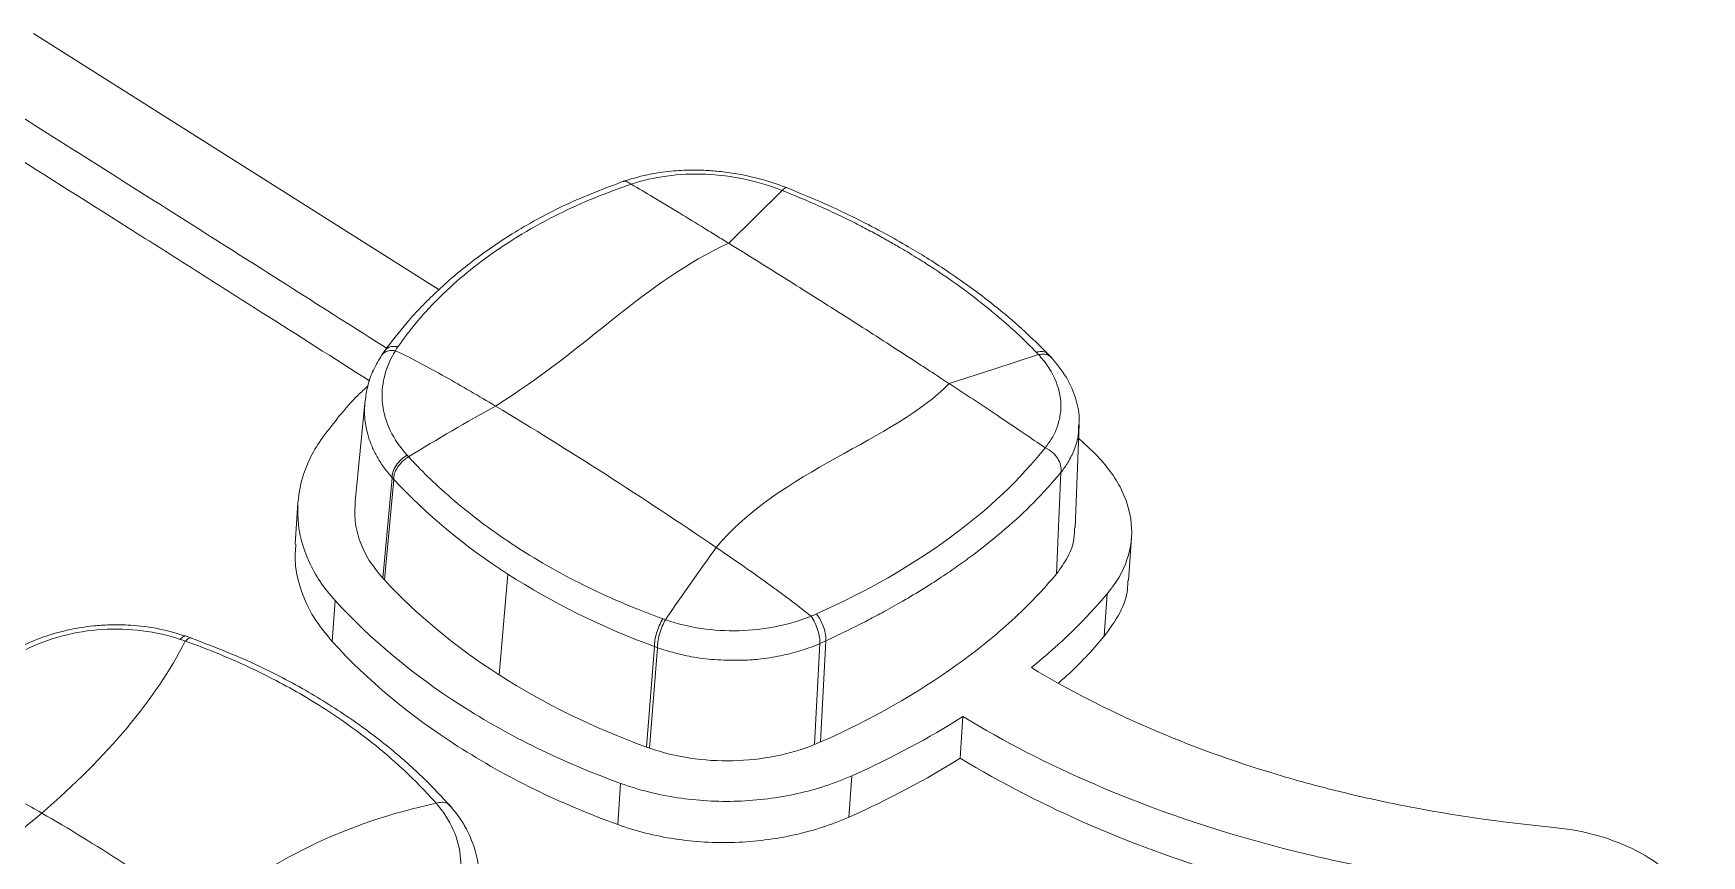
# Model space of a CAD drawing. Header units: inches. Extents: x 1631 to 3663, y 1126 to 1454.
# Drawn here: x 3493.46 to 3500.29, y 1151.22 to 1154.58 of the extents above; entities that cross this region are included whole.
import ezdxf

# ---------------------------------------------------------------- set-up
doc = ezdxf.new("R2010")
doc.units = ezdxf.units.IN
doc.header["$LTSCALE"] = 15

msp = doc.modelspace()

# ---------------------------------------------------------------- linework, layer by layer
at = {"color": 7, "linetype": 'Continuous', "lineweight": 15}
for p, q in [((3493.4622, 1154.5849), (3495.1227, 1153.5352)), ((3496.5273, 1153.9417), (3496.3087, 1153.7254)), ((3494.9009, 1153.2861), (3494.8876, 1153.2666)), ((3497.6299, 1153.2573), (3497.6179, 1153.2701)), ((3494.8202, 1153.0831), (3494.7794, 1152.6682)), ((3497.7265, 1152.56), (3497.7432, 1152.9834)), ((3497.741, 1152.9277), (3497.8017, 1152.8708)), ((3497.668, 1152.7866), (3497.6506, 1152.3721)), ((3494.8931, 1152.3537), (3494.9311, 1152.7657)), ((3494.9374, 1152.7589), (3494.8994, 1152.3469)), ((3494.5453, 1152.6626), (3494.5337, 1152.4937)), ((3497.9452, 1152.3446), (3497.9573, 1152.521)), ((3495.4049, 1152.3706), (3495.369, 1151.9582)), ((3497.846, 1152.1167), (3497.858, 1152.2905)), ((3494.6858, 1152.0943), (3494.6974, 1152.2629)), ((3494.1096, 1152.1089), (3494.0884, 1152.1164)), ((3496.6597, 1151.6731), (3496.6815, 1152.0864)), ((3496.7063, 1152.0974), (3496.6847, 1151.6837)), ((3495.9721, 1151.6627), (3496.0054, 1152.0741)), ((3496.0176, 1152.0696), (3495.9846, 1151.6582)), ((3497.2558, 1151.6176), (3497.2675, 1151.7876)), ((3496.8006, 1151.376), (3496.8123, 1151.5451)), ((3495.8545, 1151.3455), (3495.8661, 1151.514))]:
    msp.add_line(p, q, dxfattribs=at)
at = {"color": 7, "linetype": 'Continuous', "lineweight": 15, "flags": 128}
msp.add_lwpolyline([(3497.2103, 1153.1513), (3497.3936, 1153.2103), (3497.5769, 1153.2694)], dxfattribs=at)
at = {"color": 7, "linetype": 'Continuous', "lineweight": 15}
for points, knots in [([(3494.9087, 1153.2954), (3494.6512, 1153.459), (3494.1193, 1153.7972), (3493.5875, 1154.1331), (3493.3131, 1154.3064)], [0, 0, 0, 0, 0.4839249, 1, 1, 1, 1]), ([(3494.8387, 1153.1621), (3494.6922, 1153.2552), (3494.4542, 1153.4065), (3494.1247, 1153.6153), (3493.7587, 1153.847), (3493.4843, 1154.0202), (3493.3014, 1154.1357)], [0, 0, 0, 0, 0.285824, 0.464367, 0.642909, 1, 1, 1, 1]), ([(3496.5521, 1153.9505), (3496.5189, 1153.9627), (3496.4574, 1153.9853), (3496.3664, 1154.0064), (3496.2899, 1154.0182), (3496.2213, 1154.0242), (3496.1502, 1154.026), (3496.0668, 1154.0216), (3495.9692, 1154.0076), (3495.9052, 1153.9876), (3495.8707, 1153.9769)], [0, 0, 0, 0, 0.152307, 0.282132, 0.38953, 0.475343, 0.569907, 0.688761, 0.832067, 1, 1, 1, 1]), ([(3495.9094, 1153.9674), (3495.9995, 1153.9981), (3496.1051, 1154.0124), (3496.321, 1154.0034), (3496.431, 1153.98), (3496.5273, 1153.9417)], [0, 0, 0, 0, 0.5, 0.5, 1, 1, 1, 1]), ([(3495.8821, 1153.981), (3495.8007, 1153.95), (3495.6436, 1153.89), (3495.4363, 1153.7769), (3495.2597, 1153.6564), (3495.1134, 1153.5314), (3494.993, 1153.4072), (3494.9276, 1153.321), (3494.8965, 1153.28)], [0, 0, 0, 0, 0.201117, 0.388516, 0.562143, 0.721948, 0.867904, 1, 1, 1, 1]), ([(3494.9549, 1153.3022), (3494.966, 1153.3177), (3494.9917, 1153.3536), (3495.0481, 1153.4237), (3495.1615, 1153.5458), (3495.3063, 1153.6638), (3495.4724, 1153.7712), (3495.6062, 1153.8439), (3495.7558, 1153.9121), (3495.8582, 1153.9491), (3495.9094, 1153.9675)], [0, 0, 0, 0, 0.051188, 0.118798, 0.240981, 0.493752, 0.600094, 0.740952, 0.870554, 1, 1, 1, 1]), ([(3495.9094, 1153.9674), (3495.9392, 1153.9498), (3496.0055, 1153.9107), (3496.105, 1153.8503), (3496.192, 1153.7974), (3496.2585, 1153.7562), (3496.2921, 1153.7356), (3496.3087, 1153.7254)], [0, 0, 0, 0, 0.224796, 0.498921, 0.74895, 0.876044, 1, 1, 1, 1]), ([(3496.5273, 1153.9417), (3496.5566, 1153.9298), (3496.6134, 1153.9069), (3496.6937, 1153.8714), (3496.7672, 1153.837), (3496.8338, 1153.804), (3496.894, 1153.7727), (3496.948, 1153.7432), (3496.9959, 1153.7159), (3497.0382, 1153.691), (3497.075, 1153.6685), (3497.1066, 1153.6486), (3497.133, 1153.6316), (3497.1546, 1153.6173), (3497.1715, 1153.6061), (3497.1837, 1153.5978), (3497.2319, 1153.5648), (3497.3147, 1153.5049), (3497.4154, 1153.4229), (3497.4994, 1153.3477), (3497.5445, 1153.3024), (3497.5671, 1153.2798)], [0, 0, 0, 0, 0.069745, 0.135074, 0.195972, 0.252428, 0.304436, 0.351992, 0.395103, 0.433771, 0.468, 0.497791, 0.523145, 0.544062, 0.560541, 0.572583, 0.580187, 0.703411, 0.826701, 0.913358, 1, 1, 1, 1]), ([(3497.6229, 1153.2649), (3497.5855, 1153.3021), (3497.5149, 1153.3722), (3497.403, 1153.4664), (3497.2992, 1153.5456), (3497.2057, 1153.6106), (3497.122, 1153.6646), (3497.039, 1153.7148), (3496.9449, 1153.768), (3496.8303, 1153.8275), (3496.6937, 1153.8924), (3496.592, 1153.934), (3496.538, 1153.9561)], [0, 0, 0, 0, 0.13562, 0.255821, 0.360557, 0.449847, 0.523734, 0.590789, 0.671425, 0.766534, 0.876089, 1, 1, 1, 1]), ([(3496.3087, 1153.7254), (3496.3816, 1153.6801), (3496.531, 1153.5872), (3496.7563, 1153.4452), (3496.9461, 1153.3235), (3497.0779, 1153.2377), (3497.1478, 1153.1924), (3497.1852, 1153.1674), (3497.2044, 1153.1551), (3497.2103, 1153.1513)], [0, 0, 0, 0, 0.243077, 0.498452, 0.748912, 0.874386, 0.937176, 0.980376, 1, 1, 1, 1]), ([(3494.889, 1153.2688), (3494.8768, 1153.2482), (3494.8523, 1153.207), (3494.8293, 1153.143), (3494.8232, 1153.0998), (3494.8202, 1153.0792)], [0, 0, 0, 0, 0.3422882, 0.6859919, 1, 1, 1, 1]), ([(3494.9917, 1152.8581), (3494.9345, 1152.9206), (3494.9, 1152.9933), (3494.8835, 1153.1418), (3494.9016, 1153.2172), (3494.944, 1153.2855)], [0, 0, 0, 0, 0.5, 0.5, 1, 1, 1, 1]), ([(3495.3541, 1153.0589), (3495.2856, 1153.1), (3495.2167, 1153.1404), (3495.0795, 1153.2173), (3495.0108, 1153.2547), (3494.944, 1153.2856)], [0, 0, 0, 0, 0.5, 0.5, 1, 1, 1, 1]), ([(3497.5769, 1153.2694), (3497.5833, 1153.2621), (3497.6075, 1153.2345), (3497.6482, 1153.1709), (3497.6707, 1153.0925), (3497.6671, 1153.0194), (3497.6524, 1152.9678), (3497.6313, 1152.9245), (3497.6127, 1152.8993), (3497.6041, 1152.8878)], [0, 0, 0, 0, 0.0597623, 0.2252271, 0.4965037, 0.648565, 0.7832185, 0.9003825, 1, 1, 1, 1]), ([(3497.7397, 1152.9657), (3497.7412, 1152.9772), (3497.7466, 1153.018), (3497.7314, 1153.0894), (3497.695, 1153.1782), (3497.6498, 1153.2329), (3497.6267, 1153.2608)], [0, 0, 0, 0, 0.111856, 0.395713, 0.692154, 1, 1, 1, 1]), ([(3494.6473, 1152.9311), (3494.6922, 1152.9906), (3494.7479, 1153.0643), (3494.8178, 1153.1288), (3494.8313, 1153.1413)], [0, 0, 0, 0, 0.80728, 1, 1, 1, 1]), ([(3497.2103, 1153.1513), (3497.2758, 1153.1082), (3497.3771, 1153.0414), (3497.5084, 1152.9533), (3497.5742, 1152.9082), (3497.6041, 1152.8878)], [0, 0, 0, 0, 0.49921, 0.772542, 1, 1, 1, 1]), ([(3494.9311, 1152.7657), (3494.9199, 1152.7789), (3494.8978, 1152.805), (3494.8714, 1152.8458), (3494.8494, 1152.8884), (3494.8338, 1152.9305), (3494.824, 1152.9695), (3494.819, 1153.0056), (3494.8166, 1153.0414), (3494.8194, 1153.0665), (3494.8207, 1153.0789)], [0, 0, 0, 0, 0.140689, 0.276975, 0.409792, 0.55652, 0.676121, 0.770993, 0.886042, 1, 1, 1, 1]), ([(3495.3541, 1153.0589), (3495.505, 1152.9683), (3495.8066, 1152.781), (3496.1074, 1152.582), (3496.2577, 1152.4796)], [0.2508415, 0.2508415, 0.2508415, 0.2508415, 0.4992407, 0.7476413, 0.7476413, 0.7476413, 0.7476413]), ([(3497.7411, 1152.9806), (3497.7411, 1152.968), (3497.7409, 1152.9337), (3497.725, 1152.8823), (3497.7003, 1152.8301), (3497.6781, 1152.8001), (3497.668, 1152.7866)], [0, 0, 0, 0, 0.185895, 0.504373, 0.775538, 1, 1, 1, 1]), ([(3494.6974, 1152.2629), (3494.6518, 1152.3128), (3494.6164, 1152.3659), (3494.5652, 1152.4777), (3494.5499, 1152.5365), (3494.5412, 1152.653), (3494.5478, 1152.7124), (3494.5821, 1152.8255), (3494.6094, 1152.8797), (3494.6473, 1152.9311)], [0, 0, 0, 0, 0.25, 0.25, 0.5, 0.5, 0.75, 0.75, 1, 1, 1, 1]), ([(3494.9311, 1152.7657), (3494.9302, 1152.7791), (3494.9353, 1152.7976), (3494.9584, 1152.8329), (3494.9756, 1152.8485), (3494.9917, 1152.8581)], [0, 0, 0, 0, 0.5, 0.5, 1, 1, 1, 1]), ([(3494.9979, 1152.8513), (3494.9794, 1152.8402), (3494.9631, 1152.8236), (3494.9479, 1152.8003), (3494.9439, 1152.7923), (3494.9382, 1152.7753), (3494.9369, 1152.7667), (3494.9374, 1152.7589)], [0, 0, 0, 0, 0.5, 0.5, 0.75, 0.75, 1, 1, 1, 1]), ([(3496.0389, 1152.1877), (3496.0377, 1152.1881), (3495.9982, 1152.2025), (3495.9128, 1152.2354), (3495.7803, 1152.293), (3495.6366, 1152.3644), (3495.4916, 1152.4475), (3495.3537, 1152.5385), (3495.2295, 1152.6326), (3495.1242, 1152.7236), (3495.0495, 1152.7964), (3495.0102, 1152.838), (3494.9979, 1152.8513)], [0.0560616, 0.0560616, 0.0560616, 0.0560616, 0.058475, 0.1417864, 0.2439521, 0.3590811, 0.4813789, 0.6051232, 0.7246355, 0.8341906, 0.9279614, 0.9719112, 0.9719112, 0.9719112, 0.9719112]), ([(3497.6042, 1152.8879), (3497.502, 1152.7605), (3497.3729, 1152.6369), (3497.0595, 1152.4063), (3496.8751, 1152.3006), (3496.668, 1152.2082)], [0, 0, 0, 0, 0.5, 0.5, 1, 1, 1, 1]), ([(3497.6041, 1152.8878), (3497.615, 1152.8831), (3497.6253, 1152.8763), (3497.6428, 1152.8609), (3497.6498, 1152.8526), (3497.6606, 1152.8354), (3497.6648, 1152.8261), (3497.6696, 1152.8061), (3497.67, 1152.7959), (3497.668, 1152.7866)], [0, 0, 0, 0, 0.25, 0.25, 0.5, 0.5, 0.75, 0.75, 1, 1, 1, 1]), ([(3497.8017, 1152.8708), (3497.8484, 1152.8243), (3497.8843, 1152.7766), (3497.9362, 1152.6785), (3497.9518, 1152.628), (3497.9613, 1152.5287), (3497.9553, 1152.4784), (3497.9223, 1152.3818), (3497.8956, 1152.3353), (3497.858, 1152.2905)], [0, 0, 0, 0, 0.25, 0.25, 0.5, 0.5, 0.75, 0.75, 1, 1, 1, 1]), ([(3497.668, 1152.7866), (3497.6327, 1152.7437), (3497.5956, 1152.7031), (3497.5191, 1152.6259), (3497.4804, 1152.59), (3497.4008, 1152.5213), (3497.3601, 1152.4884), (3497.2984, 1152.4417), (3497.2776, 1152.4265), (3497.2347, 1152.3959), (3497.2126, 1152.3806), (3497.1389, 1152.3312), (3497.077, 1152.2926), (3496.9938, 1152.2446), (3496.9678, 1152.2301), (3496.9216, 1152.2049), (3496.9008, 1152.1939), (3496.8026, 1152.1428), (3496.742, 1152.1149), (3496.7063, 1152.0974)], [0, 0, 0, 0, 0.125, 0.125, 0.25, 0.25, 0.375, 0.375, 0.4375, 0.4375, 0.5, 0.5, 0.625, 0.625, 0.6875, 0.6875, 0.75, 0.75, 1, 1, 1, 1]), ([(3494.78, 1152.6681), (3494.7786, 1152.6418), (3494.7756, 1152.5865), (3494.7966, 1152.5049), (3494.8342, 1152.4251), (3494.8733, 1152.3777), (3494.8931, 1152.3537)], [0, 0, 0, 0, 0.240758, 0.504852, 0.749218, 1, 1, 1, 1]), ([(3497.6506, 1152.3721), (3497.6671, 1152.3949), (3497.7005, 1152.4411), (3497.7236, 1152.5052), (3497.7238, 1152.5456), (3497.7239, 1152.5601)], [0, 0, 0, 0, 0.3845869, 0.7804568, 1, 1, 1, 1]), ([(3494.6858, 1152.0943), (3494.659, 1152.127), (3494.6045, 1152.1934), (3494.5556, 1152.3029), (3494.5306, 1152.4045), (3494.535, 1152.4677), (3494.5368, 1152.4935)], [0, 0, 0, 0, 0.268948, 0.545706, 0.81465, 1, 1, 1, 1]), ([(3496.2577, 1152.4796), (3496.2964, 1152.4531), (3496.3706, 1152.4024), (3496.4743, 1152.3283), (3496.565, 1152.2618), (3496.6202, 1152.2186), (3496.6456, 1152.1986)], [0, 0, 0, 0, 0.299067, 0.572138, 0.802941, 1, 1, 1, 1]), ([(3496.6848, 1151.6837), (3496.8931, 1151.7755), (3497.0813, 1151.8831), (3497.3257, 1152.059), (3497.4006, 1152.1199), (3497.5359, 1152.244), (3497.5967, 1152.3075), (3497.6506, 1152.3721)], [0, 0, 0, 0, 0.5, 0.5, 0.75, 0.75, 1, 1, 1, 1]), ([(3497.9419, 1152.3447), (3497.942, 1152.3329), (3497.9421, 1152.2879), (3497.9137, 1152.21), (3497.8688, 1152.1481), (3497.846, 1152.1167)], [0, 0, 0, 0, 0.148903, 0.568105, 1, 1, 1, 1]), ([(3495.8661, 1151.514), (3495.628, 1151.6004), (3495.41, 1151.7071), (3495.014, 1151.961), (3494.8425, 1152.1041), (3494.6974, 1152.2629)], [0, 0, 0, 0, 0.5, 0.5, 1, 1, 1, 1]), ([(3494.0924, 1152.115), (3494.0519, 1152.1273), (3493.9779, 1152.1498), (3493.8692, 1152.1627), (3493.7817, 1152.1643), (3493.7138, 1152.1599), (3493.6524, 1152.152), (3493.5832, 1152.1383), (3493.4977, 1152.1141), (3493.4396, 1152.0875), (3493.4083, 1152.0731)], [0, 0, 0, 0, 0.185308, 0.339144, 0.461567, 0.552614, 0.623758, 0.721089, 0.849538, 1, 1, 1, 1]), ([(3496.0054, 1152.0741), (3496.0047, 1152.0815), (3496.0052, 1152.0906), (3496.0081, 1152.1098), (3496.0103, 1152.1195), (3496.016, 1152.1388), (3496.0196, 1152.1488), (3496.0284, 1152.1691), (3496.0335, 1152.1791), (3496.0389, 1152.1877)], [0, 0, 0, 0, 0.25, 0.25, 0.5, 0.5, 0.75, 0.75, 1, 1, 1, 1]), ([(3496.0176, 1152.0696), (3496.0165, 1152.0823), (3496.0188, 1152.1028), (3496.0312, 1152.147), (3496.0408, 1152.169), (3496.0496, 1152.1839)], [0, 0, 0, 0, 0.5, 0.5, 1, 1, 1, 1]), ([(3496.6456, 1152.1986), (3496.5557, 1152.1623), (3496.4531, 1152.1417), (3496.2463, 1152.1365), (3496.1424, 1152.152), (3496.0496, 1152.1839)], [0, 0, 0, 0, 0.5, 0.5, 1, 1, 1, 1]), ([(3496.6456, 1152.1987), (3496.6574, 1152.1814), (3496.6676, 1152.1592), (3496.6797, 1152.1216), (3496.6832, 1152.1008), (3496.6815, 1152.0864)], [0, 0, 0, 0, 0.5, 0.5, 1, 1, 1, 1]), ([(3496.668, 1152.2082), (3496.6806, 1152.1913), (3496.6915, 1152.1693), (3496.7012, 1152.1413), (3496.7037, 1152.132), (3496.7068, 1152.1134), (3496.7072, 1152.1046), (3496.7063, 1152.0974)], [0, 0, 0, 0, 0.5, 0.5, 0.75, 0.75, 1, 1, 1, 1]), ([(3493.4323, 1152.0627), (3493.5256, 1152.1086), (3493.634, 1152.1371), (3493.8542, 1152.1514), (3493.9653, 1152.1371), (3494.0633, 1152.1038)], [0, 0, 0, 0, 0.5, 0.5, 1, 1, 1, 1]), ([(3494.084, 1152.0966), (3494.1046, 1152.0892), (3494.1666, 1152.0667), (3494.2878, 1152.0175), (3494.4626, 1151.9349), (3494.6823, 1151.8077), (3494.8846, 1151.6573), (3495.0278, 1151.5239), (3495.091, 1151.4547), (3495.1111, 1151.4326)], [0, 0, 0, 0, 0.049744, 0.149666, 0.299762, 0.499997, 0.75529, 0.921995, 1, 1, 1, 1]), ([(3495.1714, 1151.4187), (3495.1352, 1151.4577), (3495.0591, 1151.5397), (3494.9239, 1151.6592), (3494.7631, 1151.781), (3494.5728, 1151.9004), (3494.3549, 1152.0142), (3494.1922, 1152.0768), (3494.1092, 1152.1087)], [0, 0, 0, 0, 0.133011, 0.279919, 0.440697, 0.61532, 0.803772, 1, 1, 1, 1]), ([(3495.8545, 1151.3455), (3495.6164, 1151.4319), (3495.3984, 1151.5386), (3495.0024, 1151.7925), (3494.8309, 1151.9356), (3494.6858, 1152.0943)], [0, 0, 0, 0, 0.5, 0.5, 1, 1, 1, 1]), ([(3496.6815, 1152.0864), (3496.6698, 1152.0816), (3496.6462, 1152.0719), (3496.6093, 1152.0594), (3496.5711, 1152.0482), (3496.5158, 1152.0347), (3496.4473, 1152.0233), (3496.3696, 1152.0172), (3496.3223, 1152.0181), (3496.3006, 1152.0184)], [0, 0, 0, 0, 0.102011, 0.204437, 0.307464, 0.412534, 0.64405, 0.836511, 1, 1, 1, 1]), ([(3497.846, 1152.1167), (3497.8021, 1152.066), (3497.746, 1152.0012), (3497.6736, 1151.9385), (3497.6578, 1151.9248)], [0, 0, 0, 0, 0.782048, 1, 1, 1, 1]), ([(3496.3006, 1152.0184), (3496.2841, 1152.019), (3496.2509, 1152.0201), (3496.2023, 1152.025), (3496.1472, 1152.0337), (3496.0849, 1152.0474), (3496.0404, 1152.0621), (3496.0176, 1152.0696)], [0, 0, 0, 0, 0.169063, 0.338579, 0.50129, 0.744374, 1, 1, 1, 1]), ([(3499.6976, 1151.3323), (3499.5021, 1151.3511), (3499.3089, 1151.3778), (3499.0226, 1151.4317), (3498.9278, 1151.452), (3498.7393, 1151.4974), (3498.6453, 1151.5228), (3498.3694, 1151.6055), (3498.1937, 1151.6693), (3497.858, 1151.8151), (3497.6972, 1151.8975), (3497.5473, 1151.988)], [0, 0, 0, 0, 0.25, 0.25, 0.375, 0.375, 0.5, 0.5, 0.75, 0.75, 1, 1, 1, 1]), ([(3499.6969, 1151.0651), (3499.4751, 1151.0827), (3499.2563, 1151.1099), (3498.9325, 1151.1672), (3498.8253, 1151.1889), (3498.6124, 1151.2383), (3498.5062, 1151.2661), (3498.1945, 1151.3573), (3497.9961, 1151.4285), (3497.6175, 1151.592), (3497.4364, 1151.6849), (3497.2675, 1151.7876)], [0, 0, 0, 0, 0.25, 0.25, 0.375, 0.375, 0.5, 0.5, 0.75, 0.75, 1, 1, 1, 1]), ([(3495.9846, 1151.6582), (3496.0377, 1151.6398), (3496.0929, 1151.6263), (3496.2074, 1151.6089), (3496.2669, 1151.6051), (3496.3837, 1151.6079), (3496.4425, 1151.6143), (3496.5552, 1151.6368), (3496.6088, 1151.6526), (3496.6597, 1151.6731)], [0, 0, 0, 0, 0.25, 0.25, 0.5, 0.5, 0.75, 0.75, 1, 1, 1, 1]), ([(3499.685, 1150.8922), (3499.4634, 1150.9106), (3499.2446, 1150.9383), (3498.9208, 1150.9961), (3498.8136, 1151.0181), (3498.6007, 1151.0677), (3498.4945, 1151.0956), (3498.1829, 1151.1871), (3497.9846, 1151.2583), (3497.6059, 1151.422), (3497.4247, 1151.515), (3497.2558, 1151.6176)], [0, 0, 0, 0, 0.25, 0.25, 0.375, 0.375, 0.5, 0.5, 0.75, 0.75, 1, 1, 1, 1]), ([(3493.4966, 1151.3923), (3493.4412, 1151.4242), (3493.3305, 1151.4861), (3493.2206, 1151.5437), (3493.1659, 1151.5714)], [0.6638154, 0.6638154, 0.6638154, 0.6638154, 0.7482245, 0.8326321, 0.8326321, 0.8326321, 0.8326321]), ([(3496.8123, 1151.5451), (3496.7424, 1151.5141), (3496.6681, 1151.4898), (3496.55, 1151.4634), (3496.5093, 1151.4562), (3496.4278, 1151.4459), (3496.3869, 1151.4426), (3496.2634, 1151.4383), (3496.1793, 1151.4431), (3496.0183, 1151.4675), (3495.9401, 1151.4871), (3495.8661, 1151.514)], [0, 0, 0, 0, 0.25, 0.25, 0.375, 0.375, 0.5, 0.5, 0.75, 0.75, 1, 1, 1, 1]), ([(3495.1111, 1151.4326), (3495.1704, 1151.3654), (3495.2051, 1151.2864), (3495.2164, 1151.1241), (3495.1927, 1151.041), (3495.1433, 1150.967)], [0, 0, 0, 0, 0.5, 0.5, 1, 1, 1, 1]), ([(3495.2857, 1151.1004), (3495.2863, 1151.117), (3495.288, 1151.1621), (3495.2737, 1151.239), (3495.2436, 1151.3149), (3495.2041, 1151.3797), (3495.1768, 1151.4119), (3495.1626, 1151.4286)], [0, 0, 0, 0, 0.135805, 0.370511, 0.658785, 0.822876, 1, 1, 1, 1]), ([(3494.1547, 1150.968), (3494.0458, 1151.0455), (3493.827, 1151.1941), (3493.6067, 1151.3288), (3493.4966, 1151.3923)], [0.3297937, 0.3297937, 0.3297937, 0.3297937, 0.4960972, 0.6638155, 0.6638155, 0.6638155, 0.6638155]), ([(3496.8006, 1151.376), (3496.7308, 1151.3451), (3496.6565, 1151.3209), (3496.5384, 1151.2946), (3496.4977, 1151.2875), (3496.4162, 1151.2772), (3496.3753, 1151.2739), (3496.2518, 1151.2697), (3496.1677, 1151.2745), (3496.0068, 1151.299), (3495.9285, 1151.3186), (3495.8545, 1151.3455)], [0, 0, 0, 0, 0.25, 0.25, 0.375, 0.375, 0.5, 0.5, 0.75, 0.75, 1, 1, 1, 1]), ([(3499.6976, 1151.3323), (3499.7557, 1151.3267), (3499.8126, 1151.3157), (3499.9238, 1151.2835), (3499.9764, 1151.2626), (3500.1206, 1151.1879), (3500.1964, 1151.1227), (3500.2628, 1151.0191), (3500.2776, 1150.9831), (3500.291, 1150.9121), (3500.2899, 1150.8762), (3500.2721, 1150.8076), (3500.2554, 1150.7745), (3500.2072, 1150.7125), (3500.1764, 1150.6843), (3500.1384, 1150.6591)], [0, 0, 0, 0, 0.125, 0.125, 0.25, 0.25, 0.5, 0.5, 0.625, 0.625, 0.75, 0.75, 0.875, 0.875, 1, 1, 1, 1])]:
    msp.add_open_spline(points, degree=3, knots=knots, dxfattribs=at)
at = {"color": 8, "linetype": 'Continuous', "lineweight": 15}
for points, knots in [([(3495.9094, 1153.9675), (3495.904, 1153.9713), (3495.8929, 1153.979), (3495.8807, 1153.9815), (3495.8757, 1153.9782), (3495.8749, 1153.9777)], [0, 0, 0, 0, 0.444312, 0.91374, 1, 1, 1, 1]), ([(3496.5467, 1153.9523), (3496.5466, 1153.9525), (3496.5447, 1153.9548), (3496.538, 1153.9521), (3496.5308, 1153.9451), (3496.5273, 1153.9417)], [0, 0, 0, 0, 0.028039, 0.527437, 1, 1, 1, 1]), ([(3494.944, 1153.2855), (3494.9364, 1153.286), (3494.9206, 1153.2872), (3494.9015, 1153.2805), (3494.89, 1153.2727), (3494.8877, 1153.2662), (3494.8875, 1153.2657)], [0, 0, 0, 0, 0.306558, 0.633902, 0.966917, 1, 1, 1, 1]), ([(3494.9009, 1153.2859), (3494.9049, 1153.2902), (3494.9128, 1153.2988), (3494.9321, 1153.3044), (3494.9474, 1153.3029), (3494.9549, 1153.3022)], [0, 0, 0, 0, 0.334494, 0.676314, 1, 1, 1, 1]), ([(3497.5671, 1153.2798), (3497.5746, 1153.2811), (3497.5902, 1153.2837), (3497.6079, 1153.2795), (3497.6146, 1153.272), (3497.6172, 1153.2691)], [0, 0, 0, 0, 0.37033, 0.761792, 1, 1, 1, 1]), ([(3497.6283, 1153.2576), (3497.626, 1153.2603), (3497.6194, 1153.2676), (3497.6017, 1153.2729), (3497.5853, 1153.2706), (3497.5769, 1153.2694)], [0, 0, 0, 0, 0.2183859, 0.5966115, 1, 1, 1, 1]), ([(3494.0633, 1152.1038), (3494.0675, 1152.1077), (3494.0762, 1152.1157), (3494.0849, 1152.1189), (3494.088, 1152.1162), (3494.0883, 1152.1159)], [0, 0, 0, 0, 0.458288, 0.942391, 1, 1, 1, 1]), ([(3494.1091, 1152.1085), (3494.1087, 1152.1088), (3494.1056, 1152.1115), (3494.0968, 1152.1084), (3494.0881, 1152.1005), (3494.084, 1152.0966)], [0, 0, 0, 0, 0.072029, 0.550097, 1, 1, 1, 1]), ([(3495.1111, 1151.4326), (3495.119, 1151.4345), (3495.1355, 1151.4384), (3495.1548, 1151.4352), (3495.1619, 1151.4275), (3495.1649, 1151.4243)], [0, 0, 0, 0, 0.3549748, 0.7322921, 1, 1, 1, 1])]:
    msp.add_open_spline(points, degree=3, knots=knots, dxfattribs=at)
at = {"color": 7, "linetype": 'Continuous', "lineweight": 15}
for points in [[(3496.3087, 1153.7254), (3495.9635, 1153.5674), (3495.7324, 1153.2953), (3495.3541, 1153.0589)], [(3494.944, 1153.2856), (3494.9474, 1153.2912), (3494.9511, 1153.2967), (3494.9549, 1153.3022)], [(3497.5671, 1153.2798), (3497.5704, 1153.2763), (3497.5737, 1153.2729), (3497.5769, 1153.2694)], [(3496.2577, 1152.4796), (3496.5135, 1152.7918), (3496.9913, 1152.9216), (3497.2103, 1153.1513)], [(3494.9979, 1152.8513), (3495.1166, 1152.9242), (3495.2355, 1152.9935), (3495.3541, 1153.0589)], [(3494.9979, 1152.8513), (3494.9958, 1152.8536), (3494.9937, 1152.8559), (3494.9917, 1152.8581)], [(3494.9374, 1152.7589), (3494.9353, 1152.7611), (3494.9332, 1152.7634), (3494.9311, 1152.7657)], [(3495.4049, 1152.3706), (3495.2265, 1152.4857), (3495.069, 1152.6165), (3494.9374, 1152.7589)], [(3496.2577, 1152.4796), (3496.1884, 1152.3847), (3496.1189, 1152.286), (3496.0496, 1152.1839)], [(3496.0054, 1152.0741), (3495.7881, 1152.1544), (3495.5857, 1152.2543), (3495.4049, 1152.3706)], [(3494.8931, 1152.3537), (3494.8952, 1152.3515), (3494.8973, 1152.3492), (3494.8994, 1152.3469)], [(3494.8994, 1152.3469), (3495.0318, 1152.204), (3495.1896, 1152.0733), (3495.369, 1151.9582)], [(3497.858, 1152.2905), (3497.7713, 1152.1873), (3497.668, 1152.0861), (3497.5473, 1151.988)], [(3496.0496, 1152.1839), (3496.046, 1152.1852), (3496.0424, 1152.1864), (3496.0389, 1152.1877)], [(3496.668, 1152.2082), (3496.6606, 1152.2049), (3496.6532, 1152.2018), (3496.6456, 1152.1987)], [(3494.084, 1152.0966), (3493.9638, 1151.8597), (3493.7654, 1151.6229), (3493.4966, 1151.3923)], [(3494.0633, 1152.1038), (3494.0702, 1152.1014), (3494.0771, 1152.0991), (3494.084, 1152.0966)], [(3496.7063, 1152.0974), (3496.6982, 1152.0936), (3496.6899, 1152.0899), (3496.6815, 1152.0864)], [(3496.0176, 1152.0696), (3496.0135, 1152.071), (3496.0094, 1152.0725), (3496.0054, 1152.0741)], [(3495.369, 1151.9582), (3495.5508, 1151.8418), (3495.7536, 1151.7425), (3495.9721, 1151.6627)], [(3497.2675, 1151.7876), (3497.1281, 1151.6992), (3496.9764, 1151.6181), (3496.8123, 1151.5451)], [(3496.6597, 1151.6731), (3496.6682, 1151.6765), (3496.6765, 1151.68), (3496.6847, 1151.6837)], [(3495.9721, 1151.6627), (3495.9762, 1151.6612), (3495.9804, 1151.6597), (3495.9846, 1151.6582)], [(3497.2558, 1151.6176), (3497.1165, 1151.5297), (3496.9648, 1151.4488), (3496.8006, 1151.376)], [(3495.1111, 1151.4326), (3494.7436, 1151.3544), (3494.4222, 1151.1976), (3494.1547, 1150.968)], [(3492.5254, 1150.7593), (3492.9014, 1150.9481), (3493.2278, 1151.1617), (3493.4966, 1151.3923)]]:
    msp.add_open_spline(points, degree=3, dxfattribs=at)

doc.saveas('drawing.dxf')
